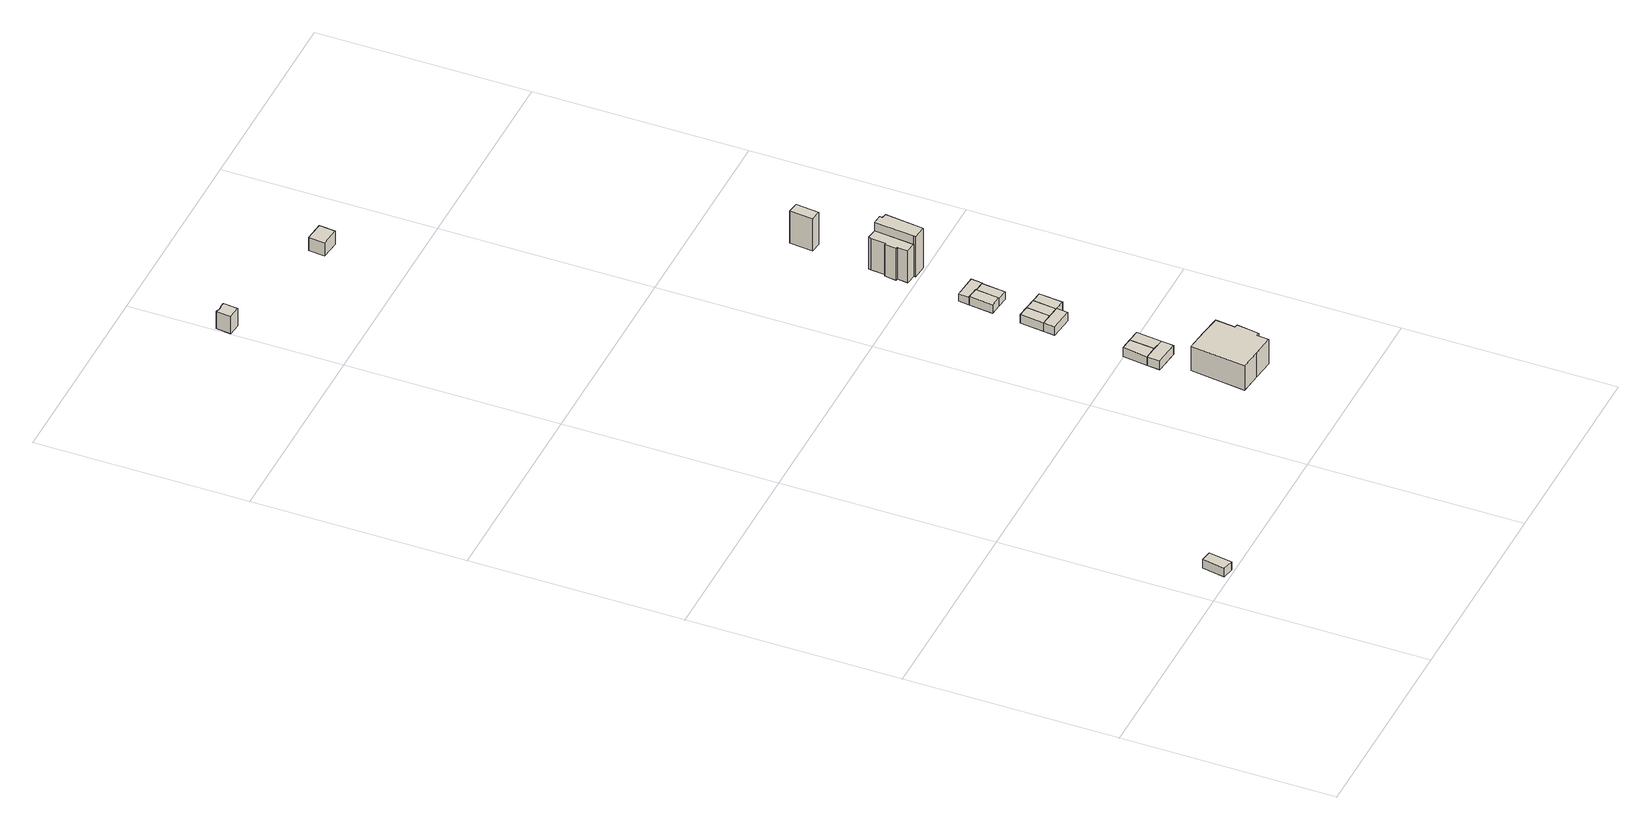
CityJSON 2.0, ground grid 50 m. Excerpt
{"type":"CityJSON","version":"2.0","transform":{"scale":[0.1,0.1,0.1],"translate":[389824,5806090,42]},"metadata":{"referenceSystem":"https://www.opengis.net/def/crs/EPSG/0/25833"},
"CityObjects":{
"building1":{"type":"Building","attributes":{"Gemeindeschluessel":"11000007","BezugspunktDach":"2200","function":"31001_2463","measuredHeight":2.28,"storeysAboveGround":1},"address":[{"country":"Germany","locality":"Berlin","thoroughfareNumber":"40 (1)","thoroughfareName":"Egestorffstraße"}],"geometry":[{"type":"Solid","lod":"1","boundaries":[[[[0,1,2,3]],[[4,5,6,7]],[[4,7,3,2]],[[5,4,2,1]],[[6,5,1,0]],[[7,6,0,3]]]]}]},
"building2":{"type":"Building","attributes":{"Gemeindeschluessel":"11000007","BezugspunktDach":"2200","function":"31001_2723","measuredHeight":4.76,"storeysAboveGround":1},"address":[{"country":"Germany","locality":"Berlin","thoroughfareNumber":"49 (3)","thoroughfareName":"Schichauweg"}],"geometry":[{"type":"Solid","lod":"1","boundaries":[[[[8,9,10,11,12,13,14,15,16]],[[17,18,19,20,21,22,23,24,25]],[[17,25,16,15]],[[18,17,15,14]],[[19,18,14,13]],[[20,19,13,12]],[[21,20,12,11]],[[22,21,11,10]],[[23,22,10,9]],[[24,23,9,8]],[[25,24,8,16]]]]}]},
"building3":{"type":"Building","attributes":{"Gemeindeschluessel":"11000007","BezugspunktDach":"2200","function":"31001_1010","measuredHeight":9.94,"storeysAboveGround":1},"address":[{"country":"Germany","locality":"Berlin","thoroughfareNumber":"27A","thoroughfareName":"Egestorffstraße"}],"geometry":[{"type":"Solid","lod":"1","boundaries":[[[[26,27,28,29,30,31,32,33,34,35]],[[36,37,38,39,40,41,42,43,44,45]],[[36,45,35,34]],[[37,36,34,33]],[[38,37,33,32]],[[39,38,32,31]],[[40,39,31,30]],[[41,40,30,29]],[[42,41,29,28]],[[43,42,28,27]],[[44,43,27,26]],[[45,44,26,35]]]]}]},
"building4":{"type":"Building","attributes":{"Gemeindeschluessel":"11000007","BezugspunktDach":"2200","function":"31001_2463","measuredHeight":2.37,"storeysAboveGround":1},"address":[{"country":"Germany","locality":"Berlin","thoroughfareNumber":"25 (3)","thoroughfareName":"Egestorffstraße"}],"geometry":[{"type":"Solid","lod":"1","boundaries":[[[[46,47,48,49,50]],[[51,52,53,54,55]],[[51,55,50,49]],[[52,51,49,48]],[[53,52,48,47]],[[54,53,47,46]],[[55,54,46,50]]]]}]},
"building5":{"type":"Building","attributes":{"Gemeindeschluessel":"11000007","BezugspunktDach":"2200","function":"31001_2463","measuredHeight":2.41,"storeysAboveGround":1},"address":[{"country":"Germany","locality":"Berlin","thoroughfareNumber":"25 (1)","thoroughfareName":"Egestorffstraße"}],"geometry":[{"type":"Solid","lod":"1","boundaries":[[[[48,56,57,49]],[[58,59,52,51]],[[58,51,49,57]],[[59,58,57,56]],[[52,59,56,48]],[[51,52,48,49]]]]}]},
"building6":{"type":"Building","attributes":{"Gemeindeschluessel":"11000007","BezugspunktDach":"2200","function":"31001_2463","measuredHeight":2.33,"storeysAboveGround":1},"address":[{"country":"Germany","locality":"Berlin","thoroughfareNumber":"25 (2)","thoroughfareName":"Egestorffstraße"}],"geometry":[{"type":"Solid","lod":"1","boundaries":[[[[47,60,56,48]],[[59,61,53,52]],[[59,52,48,56]],[[61,59,56,60]],[[53,61,60,47]],[[52,53,47,48]]]]}]},
"building7":{"type":"Building","attributes":{"Gemeindeschluessel":"11000007","BezugspunktDach":"2200","function":"31001_2463","measuredHeight":2.3,"storeysAboveGround":1},"address":[{"country":"Germany","locality":"Berlin","thoroughfareNumber":"23B (1)","thoroughfareName":"Egestorffstraße"}],"geometry":[{"type":"Solid","lod":"1","boundaries":[[[[62,63,64,65,66,67]],[[68,69,70,71,72,73]],[[68,73,67,66]],[[69,68,66,65]],[[70,69,65,64]],[[71,70,64,63]],[[72,71,63,62]],[[73,72,62,67]]]]}]},
"building8":{"type":"Building","attributes":{"Gemeindeschluessel":"11000007","BezugspunktDach":"2200","function":"31001_2463","measuredHeight":2.32,"storeysAboveGround":1},"address":[{"country":"Germany","locality":"Berlin","thoroughfareNumber":"21E (1)","thoroughfareName":"Egestorffstraße"}],"geometry":[{"type":"Solid","lod":"1","boundaries":[[[[65,74,75,66]],[[76,77,69,68]],[[76,68,66,75]],[[77,76,75,74]],[[69,77,74,65]],[[68,69,65,66]]]]}]},
"building9":{"type":"Building","attributes":{"Gemeindeschluessel":"11000007","BezugspunktDach":"2200","function":"31001_2463","measuredHeight":2.31,"storeysAboveGround":1},"address":[{"country":"Germany","locality":"Berlin","thoroughfareNumber":"21F (1)","thoroughfareName":"Egestorffstraße"}],"geometry":[{"type":"Solid","lod":"1","boundaries":[[[[64,78,74,65]],[[77,79,70,69]],[[77,69,65,74]],[[79,77,74,78]],[[70,79,78,64]],[[69,70,64,65]]]]}]},
"building10":{"type":"Building","attributes":{"Gemeindeschluessel":"11000007","BezugspunktDach":"2200","function":"31001_2463","measuredHeight":2.56,"storeysAboveGround":1},"address":[{"country":"Germany","locality":"Berlin","thoroughfareNumber":"21A (1)","thoroughfareName":"Egestorffstraße"}],"geometry":[{"type":"Solid","lod":"1","boundaries":[[[[80,81,82,83,84]],[[85,86,87,88,89]],[[85,89,84,83]],[[86,85,83,82]],[[87,86,82,81]],[[88,87,81,80]],[[89,88,80,84]]]]}]},
"building11":{"type":"Building","attributes":{"Gemeindeschluessel":"11000007","BezugspunktDach":"2200","function":"31001_2463","measuredHeight":2.32,"storeysAboveGround":1},"address":[{"country":"Germany","locality":"Berlin","thoroughfareNumber":"23 (1)","thoroughfareName":"Egestorffstraße"}],"geometry":[{"type":"Solid","lod":"1","boundaries":[[[[63,90,91,78,64]],[[79,92,93,71,70]],[[79,70,64,78]],[[92,79,78,91]],[[93,92,91,90]],[[71,93,90,63]],[[70,71,63,64]]]]}]},
"building12":{"type":"Building","attributes":{"Gemeindeschluessel":"11000007","BezugspunktDach":"2200","function":"31001_2463","measuredHeight":2.03,"storeysAboveGround":1},"address":[{"country":"Germany","locality":"Berlin","thoroughfareNumber":"21B (1)","thoroughfareName":"Egestorffstraße"}],"geometry":[{"type":"Solid","lod":"1","boundaries":[[[[94,95,96,97]],[[87,98,99,88]],[[87,88,97,96]],[[98,87,96,95]],[[99,98,95,94]],[[88,99,94,97]]]]}]},
"building13":{"type":"Building","attributes":{"Gemeindeschluessel":"11000007","BezugspunktDach":"2200","function":"31001_2463","measuredHeight":2,"storeysAboveGround":1},"address":[{"country":"Germany","locality":"Berlin","thoroughfareNumber":"21 (1)","thoroughfareName":"Egestorffstraße"}],"geometry":[{"type":"Solid","lod":"1","boundaries":[[[[96,95,100,101,102,103]],[[104,105,106,98,87,85]],[[104,85,103,102]],[[105,104,102,101]],[[106,105,101,100]],[[98,106,100,95]],[[87,98,95,96]],[[85,87,96,103]]]]}]},
"building14":{"type":"Building","attributes":{"Gemeindeschluessel":"11000007","BezugspunktDach":"2200","function":"31001_2723","measuredHeight":3.58,"storeysAboveGround":1},"address":[{"country":"Germany","locality":"Berlin","thoroughfareNumber":"49 (2)","thoroughfareName":"Schichauweg"}],"geometry":[{"type":"Solid","lod":"1","boundaries":[[[[107,108,109,110]],[[111,112,113,114]],[[111,114,110,109]],[[112,111,109,108]],[[113,112,108,107]],[[114,113,107,110]]]]}]},
"building15":{"type":"Building","attributes":{"Gemeindeschluessel":"11000007","function":"31001_1010"},"address":[{"country":"Germany","locality":"Berlin","thoroughfareNumber":"21","thoroughfareName":"Egestorffstraße"}],"children":["building15-1","building15-2"]},
"building15-1":{"type":"BuildingPart","attributes":{"BezugspunktDach":"2200","measuredHeight":8.56,"storeysAboveGround":3},"parents":["building15"],"geometry":[{"type":"MultiSurface","lod":"1","boundaries":[[[115,116,117,118,119,120,121,122,123]],[[124,125,126,127,128,129,130,131,132]],[[124,132,123,122]],[[125,124,122,121]],[[126,125,121,120]],[[127,126,120,119]],[[128,127,119,118]],[[129,128,133,134]],[[130,129,117,116]],[[131,130,116,115]],[[132,131,115,123]],[[134,133,118,117]]]}]},
"building15-2":{"type":"BuildingPart","attributes":{"BezugspunktDach":"2200","measuredHeight":10.8,"storeysAboveGround":3},"parents":["building15"],"geometry":[{"type":"MultiSurface","lod":"1","boundaries":[[[135,136,137,138,139,140,141]],[[134,133,142,143,144,145,146]],[[134,146,141,140]],[[133,118,117,140,139]],[[142,133,139,138]],[[143,142,138,137]],[[144,143,137,136]],[[145,144,136,135]],[[146,145,135,141]],[[134,147,117,118,133]]]}]},
"building16":{"type":"Building","attributes":{"Gemeindeschluessel":"11000007","BezugspunktDach":"2200","function":"31001_2463","measuredHeight":8.75,"storeysAboveGround":1},"address":[{"country":"Germany","locality":"Berlin","thoroughfareNumber":"19A (1)","thoroughfareName":"Egestorffstraße"}],"geometry":[{"type":"Solid","lod":"1","boundaries":[[[[148,149,150,151]],[[152,153,154,155]],[[152,155,151,150]],[[153,152,150,149]],[[154,153,149,148]],[[155,154,148,151]]]]}]}
},
"vertices":[
[102,2,39],[111,57,39],[84,61,39],[75,7,39],[84,61,16],[111,57,16],[102,2,16],[75,7,16],
[31,2257,56],[35,2292,56],[23,2293,56],[20,2292,56],[16,2292,56],[12,2292,56],[8,2294,56],[5,2295,56],[1,2260,56],[5,2295,9],[8,2294,9],[12,2292,9],[16,2292,9],[20,2292,9],[23,2293,9],[35,2292,9],[31,2257,9],[1,2260,9],
[715,209,85],[766,203,85],[769,232,85],[777,231,85],[784,284,85],[776,285,85],[781,332,85],[731,339,85],[680,345,85],[664,215,85],[680,345,19],[731,339,19],[781,332,19],[776,285,19],[784,284,19],[777,231,19],[769,232,19],[766,203,19],[715,209,19],[664,215,19],
[719,402,40],[722,431,40],[693,435,40],[662,438,40],[660,408,40],[662,438,16],[693,435,16],[722,431,16],[719,402,16],[660,408,16],
[699,494,40],[670,497,40],[670,497,16],[699,494,16],
[729,491,40],[729,491,16],
[735,652,38],[738,679,38],[736,679,38],[709,682,38],[682,685,38],[679,658,38],[682,685,15],[709,682,15],[736,679,15],[738,679,15],[735,652,15],[679,658,15],
[715,738,38],[688,741,38],[688,741,15],[715,738,15],
[742,735,38],[742,735,15],
[722,805,38],[728,861,38],[715,862,38],[701,864,38],[695,808,38],[701,864,15],[715,862,15],[728,861,15],[722,805,15],[695,808,15],
[762,676,38],[768,732,38],[768,732,15],[762,676,15],
[749,802,35],[755,858,35],[728,861,35],[722,805,35],[755,858,15],[749,802,15],
[757,858,35],[760,885,35],[704,890,35],[701,864,35],[704,890,15],[760,885,15],[757,858,15],
[366,2178,43],[370,2216,43],[325,2221,43],[321,2183,43],[325,2221,7],[370,2216,7],[366,2178,7],[321,2183,7],
[720,1038,102],[717,1012,102],[742,1009,102],[752,1104,102],[727,1107,102],[726,1100,102],[723,1065,102],[718,1066,102],[715,1038,102],[718,1066,16],[723,1065,16],[726,1100,16],[727,1107,16],[752,1104,16],[742,1009,16],[717,1012,16],[720,1038,16],[715,1038,16],[752,1104,17],[742,1009,17],
[774,1001,125],[785,1093,125],[773,1095,125],[774,1102,125],[752,1104,125],[742,1009,125],[741,1004,125],[774,1102,17],[773,1095,17],[785,1093,17],[774,1001,17],[741,1004,17],[742,1009,60],
[763,1237,101],[769,1292,101],[743,1295,101],[737,1240,101],[743,1295,14],[769,1292,14],[763,1237,14],[737,1240,14]
]}
